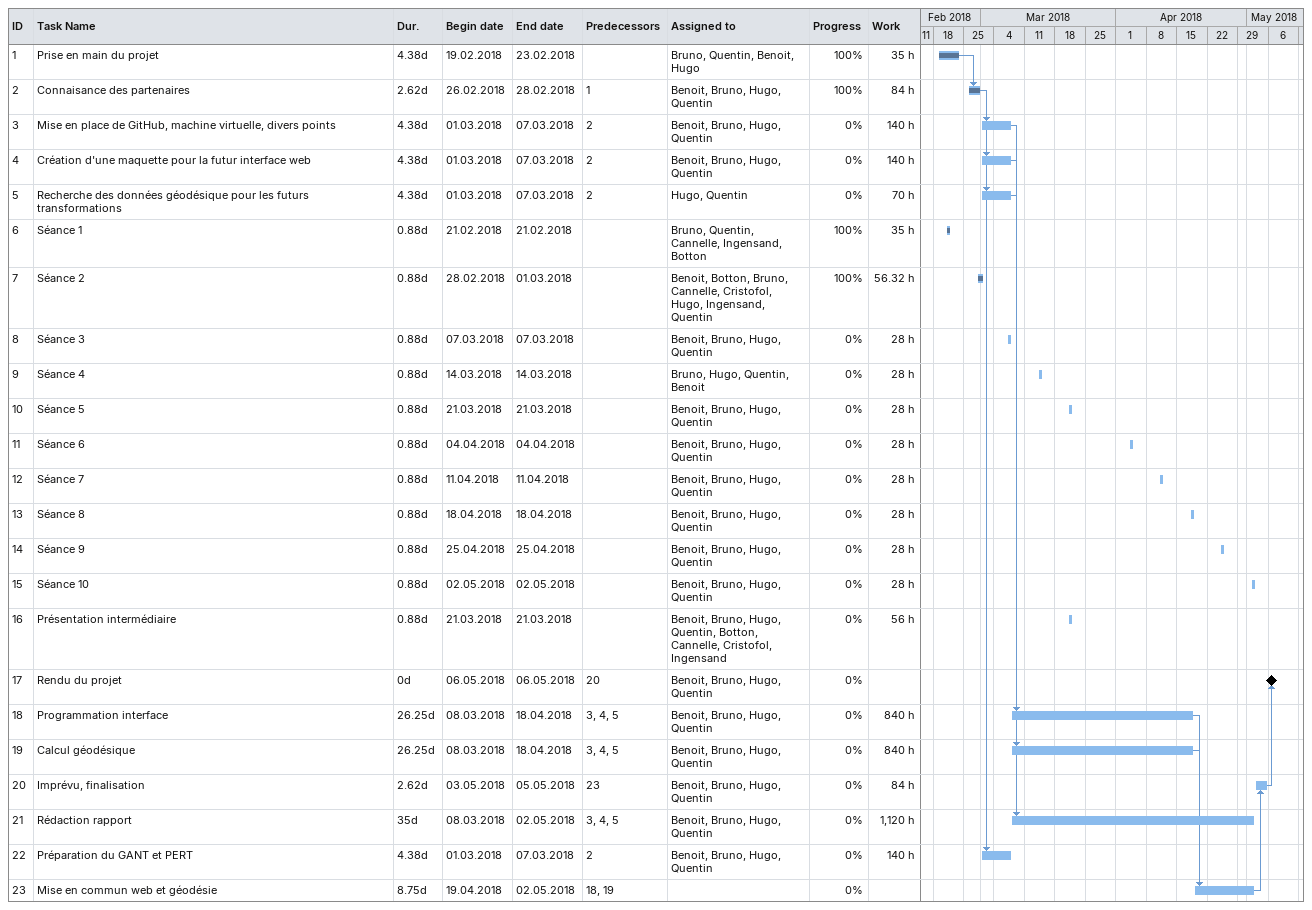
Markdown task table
| ID | Task | Duration | Start | Finish | Predecessors | Resources | % complete | Work (h) |
|---|---|---|---|---|---|---|---|---|
| 1 | Prise en main du projet | 4.38d | 2018-02-19 | 2018-02-23 |  | Bruno, Quentin, Benoit, Hugo | 100 | 35 |
| 2 | Connaisance des partenaires | 2.62d | 2018-02-26 | 2018-02-28 | 1 | Benoit, Bruno, Hugo, Quentin | 100 | 84 |
| 3 | Mise en place de GitHub, machine virtuelle, divers points | 4.38d | 2018-03-01 | 2018-03-07 | 2 | Benoit, Bruno, Hugo, Quentin | 0 | 140 |
| 4 | Création d'une maquette pour la futur interface web | 4.38d | 2018-03-01 | 2018-03-07 | 2 | Benoit, Bruno, Hugo, Quentin | 0 | 140 |
| 5 | Recherche des données géodésique pour les futurs transformations | 4.38d | 2018-03-01 | 2018-03-07 | 2 | Hugo, Quentin | 0 | 70 |
| 6 | Séance 1 | 0.88d | 2018-02-21 | 2018-02-21 |  | Bruno, Quentin, Cannelle, Ingensand, Botton | 100 | 35 |
| 7 | Séance 2 | 0.88d | 2018-02-28 | 2018-03-01 |  | Benoit, Botton, Bruno, Cannelle, Cristofol, Hugo, Ingensand, Quentin | 100 | 56.32 |
| 8 | Séance 3 | 0.88d | 2018-03-07 | 2018-03-07 |  | Benoit, Bruno, Hugo, Quentin | 0 | 28 |
| 9 | Séance 4 | 0.88d | 2018-03-14 | 2018-03-14 |  | Bruno, Hugo, Quentin, Benoit | 0 | 28 |
| 10 | Séance 5 | 0.88d | 2018-03-21 | 2018-03-21 |  | Benoit, Bruno, Hugo, Quentin | 0 | 28 |
| 11 | Séance 6 | 0.88d | 2018-04-04 | 2018-04-04 |  | Benoit, Bruno, Hugo, Quentin | 0 | 28 |
| 12 | Séance 7 | 0.88d | 2018-04-11 | 2018-04-11 |  | Benoit, Bruno, Hugo, Quentin | 0 | 28 |
| 13 | Séance 8 | 0.88d | 2018-04-18 | 2018-04-18 |  | Benoit, Bruno, Hugo, Quentin | 0 | 28 |
| 14 | Séance 9 | 0.88d | 2018-04-25 | 2018-04-25 |  | Benoit, Bruno, Hugo, Quentin | 0 | 28 |
| 15 | Séance 10 | 0.88d | 2018-05-02 | 2018-05-02 |  | Benoit, Bruno, Hugo, Quentin | 0 | 28 |
| 16 | Présentation intermédiaire | 0.88d | 2018-03-21 | 2018-03-21 |  | Benoit, Bruno, Hugo, Quentin, Botton, Cannelle, Cristofol, Ingensand | 0 | 56 |
| 17 | Rendu du projet | 0d | 2018-05-06 | 2018-05-06 | 20 | Benoit, Bruno, Hugo, Quentin | 0 |  |
| 18 | Programmation interface | 26.25d | 2018-03-08 | 2018-04-18 | 3, 4, 5 | Benoit, Bruno, Hugo, Quentin | 0 | 840 |
| 19 | Calcul géodésique | 26.25d | 2018-03-08 | 2018-04-18 | 3, 4, 5 | Benoit, Bruno, Hugo, Quentin | 0 | 840 |
| 20 | Imprévu, finalisation | 2.62d | 2018-05-03 | 2018-05-05 | 23 | Benoit, Bruno, Hugo, Quentin | 0 | 84 |
| 21 | Rédaction rapport | 35d | 2018-03-08 | 2018-05-02 | 3, 4, 5 | Benoit, Bruno, Hugo, Quentin | 0 | 1120 |
| 22 | Préparation du GANT et PERT | 4.38d | 2018-03-01 | 2018-03-07 | 2 | Benoit, Bruno, Hugo, Quentin | 0 | 140 |
| 23 | Mise en commun web et géodésie | 8.75d | 2018-04-19 | 2018-05-02 | 18, 19 |  | 0 |  |
